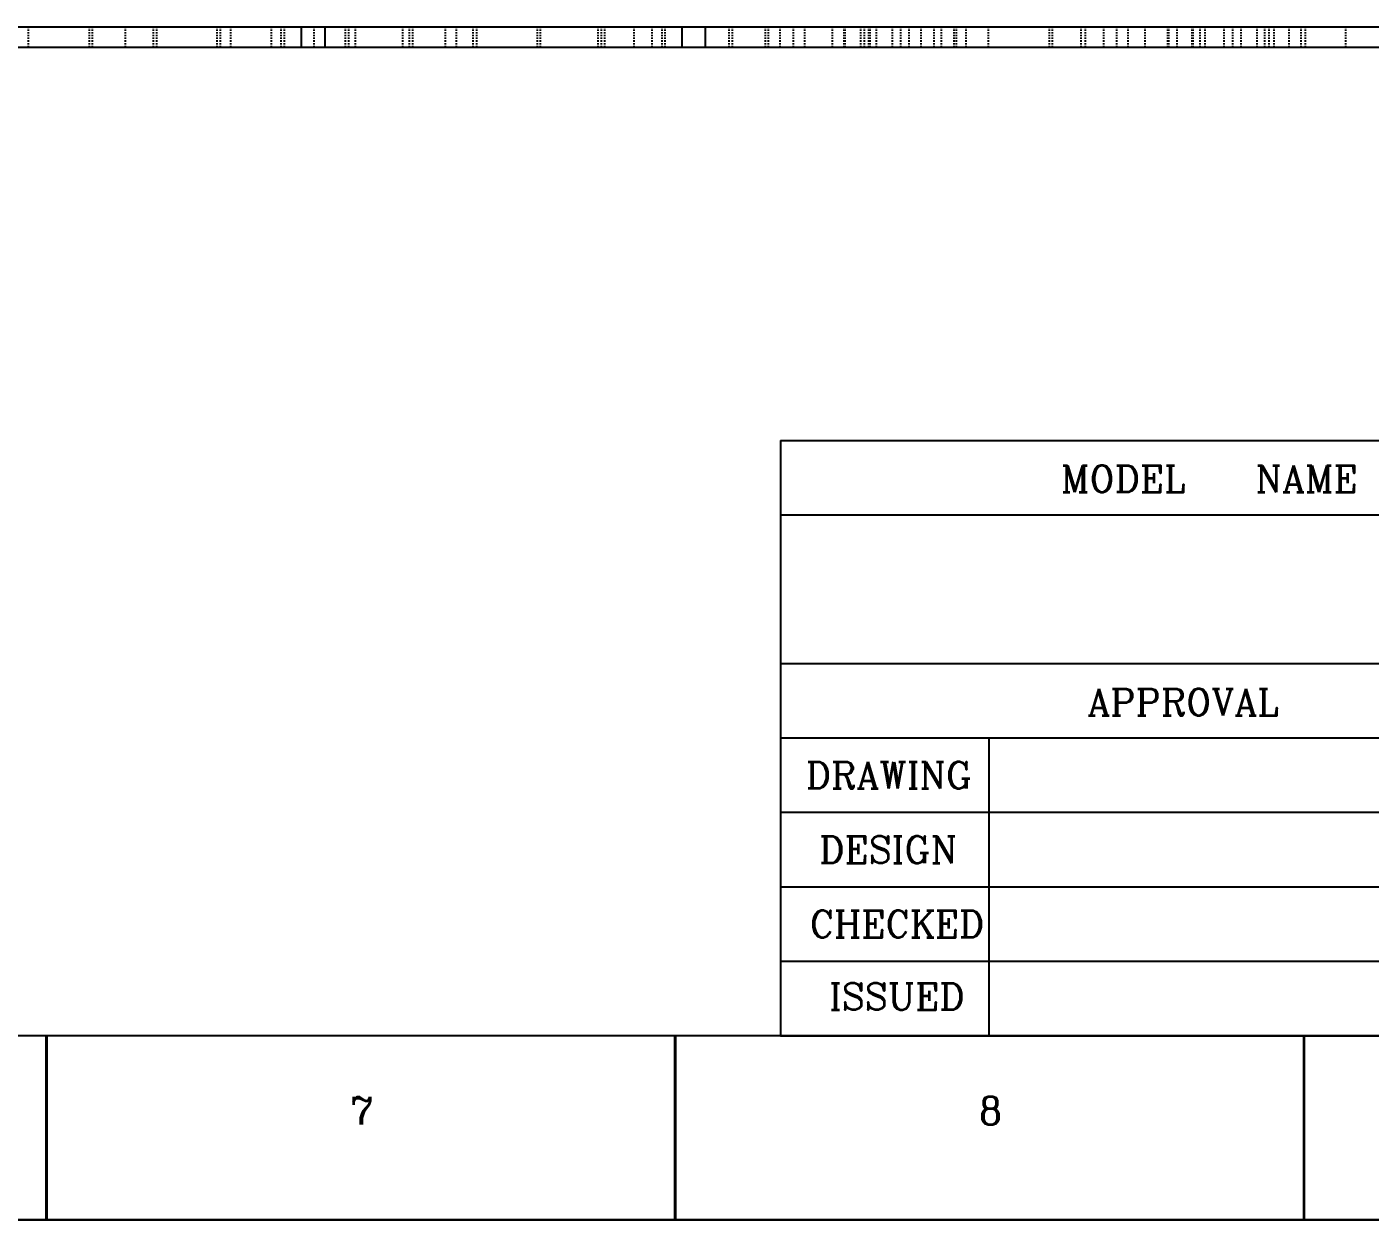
# Model space of a CAD drawing. Header units: inches. Extents: x 1504 to 2078, y -194 to 212.
# Drawn here: x 1789.7 to 1889.4, y -193.6 to -104.9 of the extents above; entities that cross this region are included whole.
import ezdxf
from ezdxf.enums import TextEntityAlignment as Align

# ---------------------------------------------------------------- set-up
doc = ezdxf.new("R2010")
doc.units = ezdxf.units.IN
doc.header["$LTSCALE"] = 0.64311
doc.header["$MEASUREMENT"] = 0
doc.linetypes.add('HIDDEN', pattern=[0.2, 0.1, -0.1])
doc.layers.get('0').update_dxf_attribs({"linetype": 'CONTINUOUS'})
doc.layers.add('DEFAULT_2', color=8, linetype='HIDDEN')
doc.styles.add('POSITION', font='romanc.shx', dxfattribs={"height": 3})

msp = doc.modelspace()

# ---------------------------------------------------------------- linework, layer by layer
at = {"color": 7, "linetype": 'Continuous'}
for p, q in [((1601.061, -104.939), (1949.061, -104.939)), ((1810.061, -106.439), (1810.061, -104.939)), ((1811.811, -104.939), (1811.811, -106.439)), ((1838.311, -106.439), (1838.311, -104.939)), ((1840.061, -106.439), (1840.061, -104.939)), ((1601.061, -106.439), (1949.061, -106.439))]:
    msp.add_line(p, q, dxfattribs=at)
for p, q in [((1845.609, -135.633), (2064.436, -135.633)), ((1845.609, -135.633), (1845.609, -179.841)), ((1845.609, -141.159), (2064.436, -141.159)), ((2064.436, -152.211), (1845.609, -152.211)), ((2064.436, -157.737), (1845.609, -157.737)), ((1861.081, -157.737), (1861.081, -179.841)), ((2048.365, -163.263), (1845.609, -163.263)), ((1920.761, -163.263), (1851.135, -163.263)), ((1920.761, -168.789), (1845.609, -168.789)), ((1920.761, -174.315), (1845.609, -174.315)), ((2064.436, -179.841), (1517.982, -179.841)), ((1845.609, -179.841), (2064.436, -179.841)), ((2078.08, -193.485), (1504.338, -193.485)), ((1504.338, -193.485), (2078.08, -193.485))]:
    msp.add_line(p, q)
at = {"const_width": 0.205}
for points in [[(1791.141, -179.841), (1791.141, -193.485)], [(1837.804, -179.841), (1837.804, -193.485)], [(1884.468, -179.841), (1884.468, -193.485)]]:
    msp.add_lwpolyline(points, dxfattribs=at)
at = {"layer": 'DEFAULT_2', "color": 8, "linetype": 'HIDDEN'}
for p, q in [((1789.811, -106.439), (1789.811, -104.939)), ((1794.311, -104.939), (1794.311, -106.439)), ((1794.561, -106.439), (1794.561, -104.939)), ((1797.011, -106.439), (1797.011, -104.939)), ((1799.061, -104.939), (1799.061, -106.439)), ((1799.311, -104.939), (1799.311, -106.439)), ((1803.811, -106.439), (1803.811, -104.939)), ((1804.061, -106.439), (1804.061, -104.939)), ((1804.811, -104.939), (1804.811, -106.439)), ((1807.811, -104.939), (1807.811, -106.439)), ((1808.561, -106.439), (1808.561, -104.939)), ((1808.811, -106.439), (1808.811, -104.939)), ((1811.011, -106.439), (1811.011, -104.939)), ((1813.311, -104.939), (1813.311, -106.439)), ((1813.561, -104.939), (1813.561, -106.439)), ((1814.061, -104.939), (1814.061, -106.439)), ((1817.561, -104.939), (1817.561, -106.439)), ((1818.061, -104.939), (1818.061, -106.439)), ((1818.311, -104.939), (1818.311, -106.439)), ((1820.761, -106.439), (1820.761, -104.939)), ((1821.582, -106.439), (1821.582, -104.939)), ((1822.811, -106.439), (1822.811, -104.939)), ((1823.061, -104.939), (1823.061, -106.439)), ((1827.561, -104.939), (1827.561, -106.439)), ((1827.811, -106.439), (1827.811, -104.939)), ((1832.061, -104.939), (1832.061, -106.439)), ((1832.311, -104.939), (1832.311, -106.439)), ((1832.561, -104.939), (1832.561, -106.439)), ((1834.761, -106.439), (1834.761, -104.939)), ((1836.061, -104.939), (1836.061, -106.439)), ((1836.811, -104.939), (1836.811, -106.439)), ((1837.061, -106.439), (1837.061, -104.939)), ((1841.811, -106.439), (1841.811, -104.939)), ((1842.061, -106.439), (1842.061, -104.939)), ((1844.511, -106.439), (1844.511, -104.939)), ((1844.731, -106.439), (1844.731, -104.939)), ((1845.606, -106.439), (1845.606, -104.939)), ((1846.561, -104.939), (1846.561, -106.439)), ((1847.431, -106.439), (1847.431, -104.939)), ((1849.481, -106.439), (1849.481, -104.939)), ((1850.356, -106.439), (1850.356, -104.939)), ((1850.431, -106.439), (1850.431, -104.939)), ((1851.561, -104.939), (1851.561, -106.439)), ((1851.861, -106.439), (1851.861, -104.939)), ((1852.181, -106.439), (1852.181, -104.939)), ((1852.256, -104.939), (1852.256, -106.439)), ((1852.736, -106.439), (1852.736, -104.939)), ((1853.931, -106.439), (1853.931, -104.939)), ((1854.561, -106.439), (1854.561, -104.939)), ((1855.181, -106.439), (1855.181, -104.939)), ((1856.061, -106.439), (1856.061, -104.939)), ((1857.006, -104.939), (1857.006, -106.439)), ((1857.561, -106.439), (1857.561, -104.939)), ((1858.511, -106.439), (1858.511, -104.939)), ((1858.681, -106.439), (1858.681, -104.939)), ((1859.386, -104.939), (1859.386, -106.439)), ((1861.061, -106.439), (1861.061, -104.939)), ((1865.561, -104.939), (1865.561, -106.439)), ((1865.811, -106.439), (1865.811, -104.939)), ((1867.931, -106.439), (1867.931, -104.939)), ((1868.261, -106.439), (1868.261, -104.939)), ((1869.606, -104.939), (1869.606, -106.439)), ((1870.561, -104.939), (1870.561, -106.439)), ((1871.431, -106.439), (1871.431, -104.939)), ((1872.681, -106.439), (1872.681, -104.939)), ((1874.356, -104.939), (1874.356, -106.439)), ((1874.431, -106.439), (1874.431, -104.939)), ((1875.061, -106.439), (1875.061, -104.939)), ((1876.181, -106.439), (1876.181, -104.939)), ((1876.256, -106.439), (1876.256, -104.939)), ((1876.736, -104.939), (1876.736, -106.439)), ((1877.131, -106.439), (1877.131, -104.939)), ((1878.561, -106.439), (1878.561, -104.939)), ((1879.181, -106.439), (1879.181, -104.939)), ((1879.811, -106.439), (1879.811, -104.939)), ((1881.006, -106.439), (1881.006, -104.939)), ((1881.561, -106.439), (1881.561, -104.939)), ((1881.881, -106.439), (1881.881, -104.939)), ((1882.261, -106.439), (1882.261, -104.939)), ((1883.386, -106.439), (1883.386, -104.939)), ((1884.261, -106.439), (1884.261, -104.939)), ((1884.561, -104.939), (1884.561, -106.439)), ((1887.561, -104.939), (1887.561, -106.439))]:
    msp.add_line(p, q, dxfattribs=at)

# ---------------------------------------------------------------- texts
at = {"style": 'POSITION'}
for s, height, p in [('MODEL   NAME', 1.98934, (1866.418, -139.478)), ('APPROVAL', 1.9893, (1868.388, -156.056)), ('DRAWING', 1.9893, (1847.492, -161.48)), ('DESIGN', 1.9893, (1848.496, -167.005)), ('CHECKED', 1.9893, (1847.785, -172.531)), ('ISSUED', 1.9893, (1849.226, -177.907))]:
    msp.add_text(s, height=height, dxfattribs=at).set_placement(p)
for s, p in [('7', (1814.548, -185.385)), ('8', (1861.211, -185.385))]:
    msp.add_text(s, height=2.047, dxfattribs=at).set_placement(p, align=Align.MIDDLE_CENTER)

doc.saveas('drawing.dxf')
